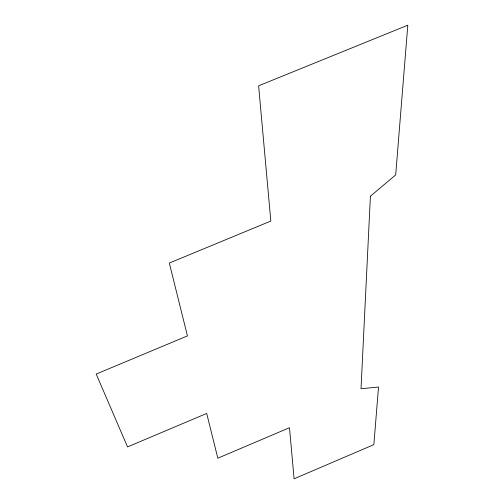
<?xml version="1.0" encoding="UTF-8"?>
<svg xmlns="http://www.w3.org/2000/svg" width="504" height="504" viewBox="0 0 504 504"><rect width="100%" height="100%" fill="white"/><g stroke="black" fill="none" stroke-linecap="round" stroke-linejoin="round"><path stroke-width="0.76" d="M370.409 196.201L361.021 388.735L378.523 387.022L373.855 444.641L294.097 478.8L289.485 427.713L217.822 458.199L206.703 413.444L127.537 446.916L96.195 374.056L187.431 335.91L169.325 263.05L270.824 221.048L258.615 85.806L407.805 25.2L395.69 174.907L370.409 196.201"/></g></svg>
